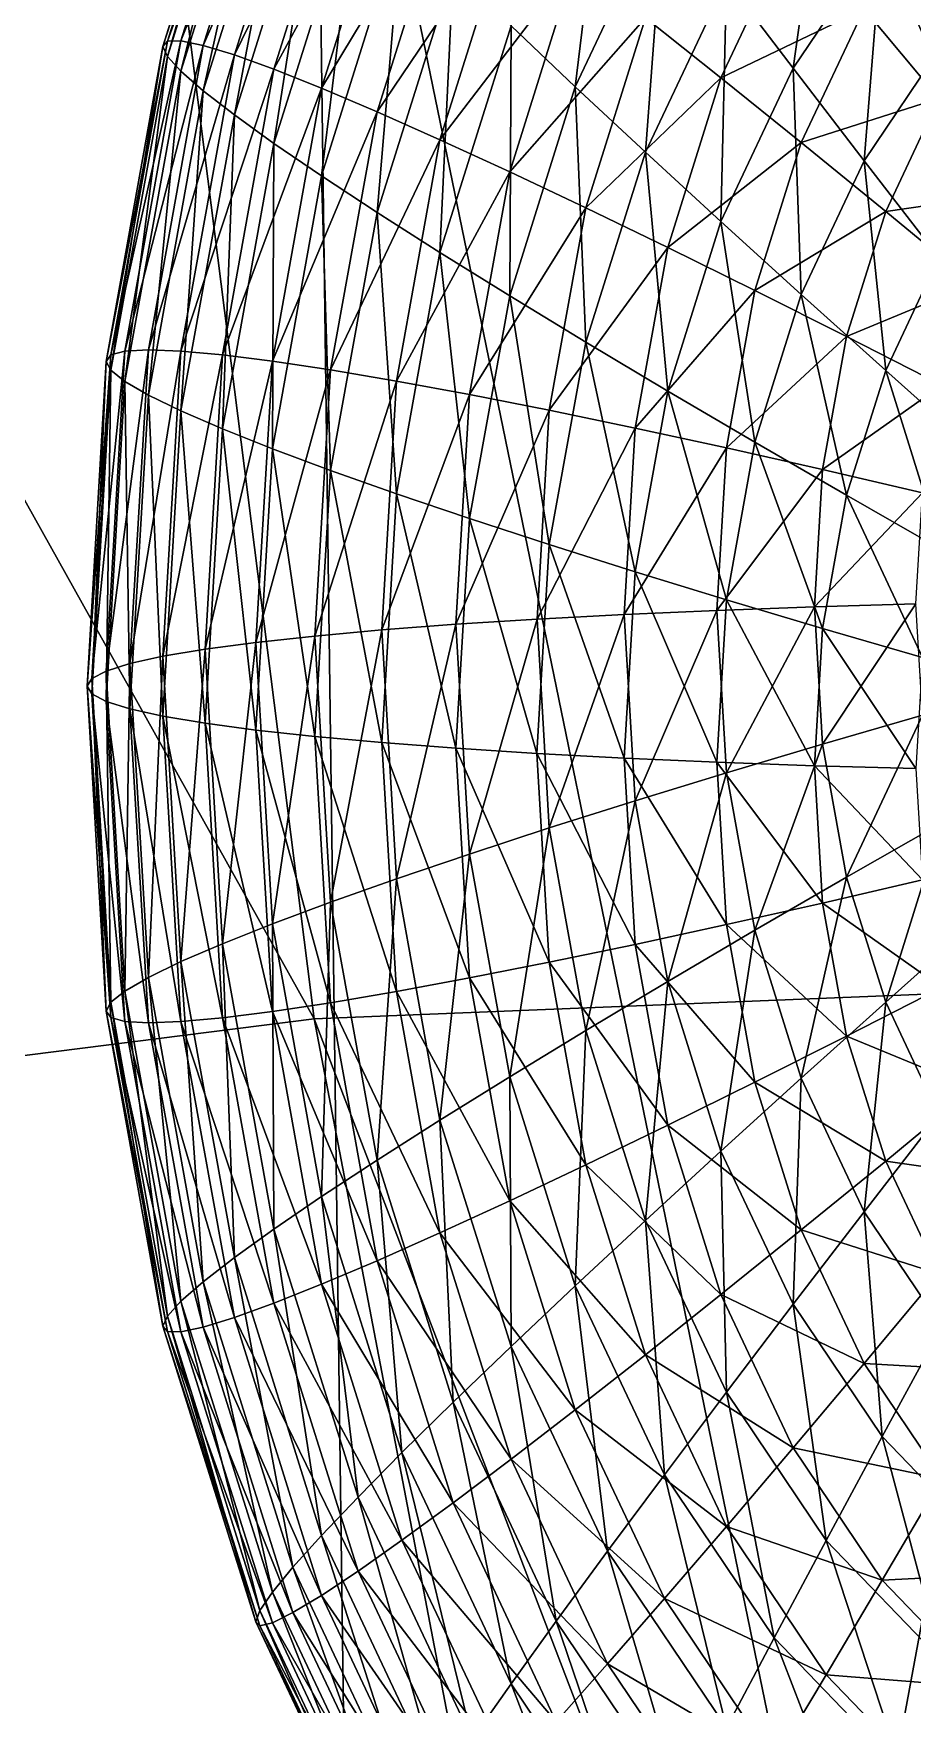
# Model space of a CAD drawing. Header units: metres. Extents: x -1.78 to 1.78, y -2.69 to 0.99.
# Drawn here: x -0.417 to -0.138, y -1.573 to -1.042 of the extents above; entities that cross this region are included whole.
import ezdxf

# ---------------------------------------------------------------- set-up
doc = ezdxf.new("R2010")
doc.units = ezdxf.units.M

msp = doc.modelspace()

# ---------------------------------------------------------------- linework, layer by layer
at = {"layer": 'Cockpit'}
for points in [[(-0.37588, -1.04592, 0.34456), (-0.34509, -0.95076, 0.34033), (-0.34641, -0.95205, 0.35775)], [(-0.37588, -1.04592, 0.34456), (-0.37445, -1.04426, 0.32719), (-0.34509, -0.95076, 0.34033)], [(-0.37445, -1.04912, 0.36171), (-0.37588, -1.04592, 0.34456), (-0.34641, -0.95205, 0.35775)], [(-0.37445, -1.04426, 0.32719), (-0.34115, -0.95173, 0.32273), (-0.34509, -0.95076, 0.34033)], [(-0.37445, -1.04426, 0.32719), (-0.37017, -1.04417, 0.30973), (-0.34115, -0.95173, 0.32273)], [(-0.37445, -1.04912, 0.36171), (-0.34641, -0.95205, 0.35775), (-0.34509, -0.95561, 0.37485)], [(-0.37017, -1.04417, 0.30973), (-0.33461, -0.95497, 0.30507), (-0.34115, -0.95173, 0.32273)], [(-0.37017, -1.04417, 0.30973), (-0.36307, -1.04564, 0.29233), (-0.33461, -0.95497, 0.30507)], [(-0.36307, -1.04564, 0.29233), (-0.32552, -0.96045, 0.2875), (-0.33461, -0.95497, 0.30507)], [(-0.37017, -1.05384, 0.37852), (-0.37445, -1.04912, 0.36171), (-0.34509, -0.95561, 0.37485)], [(-0.37017, -1.05384, 0.37852), (-0.34509, -0.95561, 0.37485), (-0.34115, -0.9614, 0.39151)], [(-0.36307, -1.04564, 0.29233), (-0.35321, -1.04865, 0.2751), (-0.32552, -0.96045, 0.2875)], [(-0.35321, -1.04865, 0.2751), (-0.31395, -0.96812, 0.27014), (-0.32552, -0.96045, 0.2875)], [(-0.36307, -1.06004, 0.39485), (-0.37017, -1.05384, 0.37852), (-0.34115, -0.9614, 0.39151)], [(-0.36307, -1.06004, 0.39485), (-0.34115, -0.9614, 0.39151), (-0.33461, -0.96938, 0.40759)], [(-0.35321, -1.06769, 0.41058), (-0.36307, -1.06004, 0.39485), (-0.33461, -0.96938, 0.40759)], [(-0.35321, -1.04865, 0.2751), (-0.34066, -1.05319, 0.25818), (-0.31395, -0.96812, 0.27014)], [(-0.35321, -1.06769, 0.41058), (-0.33461, -0.96938, 0.40759), (-0.32552, -0.97949, 0.42297)], [(-0.34066, -1.05319, 0.25818), (-0.3, -0.97793, 0.25313), (-0.31395, -0.96812, 0.27014)], [(-0.24495, -1.05875, 0.48557), (-0.26537, -1.03945, 0.47529), (-0.23473, -0.97446, 0.48442)], [(-0.24495, -1.05875, 0.48557), (-0.23473, -0.97446, 0.48442), (-0.21667, -0.99876, 0.494)], [(-0.34066, -1.07672, 0.42559), (-0.35321, -1.06769, 0.41058), (-0.32552, -0.97949, 0.42297)], [(-0.34066, -1.05319, 0.25818), (-0.32552, -1.05922, 0.24171), (-0.3, -0.97793, 0.25313)], [(-0.34066, -1.07672, 0.42559), (-0.32552, -0.97949, 0.42297), (-0.31395, -0.99165, 0.43754)], [(-0.32552, -1.05922, 0.24171), (-0.28376, -0.98981, 0.2366), (-0.3, -0.97793, 0.25313)], [(-0.17575, -1.05287, 0.50902), (-0.19696, -1.02496, 0.50222), (-0.16527, -0.97789, 0.50884)], [(-0.17575, -1.05287, 0.50902), (-0.16527, -0.97789, 0.50884), (-0.14748, -1.01087, 0.51493)], [(-0.12856, -1.04566, 0.5195), (-0.14748, -1.01087, 0.51493), (-0.11472, -0.97679, 0.51972)], [(-0.32552, -1.08706, 0.43976), (-0.34066, -1.07672, 0.42559), (-0.31395, -0.99165, 0.43754)], [(-0.32552, -1.05922, 0.24171), (-0.3079, -1.0667, 0.2258), (-0.28376, -0.98981, 0.2366)], [(-0.32552, -1.08706, 0.43976), (-0.31395, -0.99165, 0.43754), (-0.3, -1.00577, 0.45118)], [(-0.3079, -1.0667, 0.2258), (-0.26537, -1.00366, 0.22068), (-0.28376, -0.98981, 0.2366)], [(-0.22267, -1.07949, 0.49456), (-0.24495, -1.05875, 0.48557), (-0.21667, -0.99876, 0.494)], [(-0.22267, -1.07949, 0.49456), (-0.21667, -0.99876, 0.494), (-0.19696, -1.02496, 0.50222)], [(-0.3079, -1.09863, 0.45299), (-0.32552, -1.08706, 0.43976), (-0.3, -1.00577, 0.45118)], [(-0.3079, -1.0667, 0.2258), (-0.28794, -1.07557, 0.21057), (-0.26537, -1.00366, 0.22068)], [(-0.3079, -1.09863, 0.45299), (-0.3, -1.00577, 0.45118), (-0.28376, -1.02174, 0.4638)], [(-0.28794, -1.07557, 0.21057), (-0.24495, -1.01938, 0.20548), (-0.26537, -1.00366, 0.22068)], [(-0.22267, -1.03685, 0.19112), (-0.19869, -1.05593, 0.17771), (-0.17575, -1.00727, 0.18455)], [(-0.19869, -1.05593, 0.17771), (-0.15321, -1.03407, 0.17132), (-0.17575, -1.00727, 0.18455)], [(-0.15321, -1.08228, 0.51436), (-0.17575, -1.05287, 0.50902), (-0.14748, -1.01087, 0.51493)], [(-0.15321, -1.08228, 0.51436), (-0.14748, -1.01087, 0.51493), (-0.12856, -1.04566, 0.5195)], [(-0.28794, -1.11135, 0.46518), (-0.3079, -1.09863, 0.45299), (-0.28376, -1.02174, 0.4638)], [(-0.28794, -1.07557, 0.21057), (-0.26579, -1.08575, 0.19615), (-0.24495, -1.01938, 0.20548)], [(-0.28794, -1.11135, 0.46518), (-0.28376, -1.02174, 0.4638), (-0.26537, -1.03945, 0.47529)], [(-0.26579, -1.08575, 0.19615), (-0.22267, -1.03685, 0.19112), (-0.24495, -1.01938, 0.20548)], [(-0.19869, -1.10153, 0.50218), (-0.22267, -1.07949, 0.49456), (-0.19696, -1.02496, 0.50222)], [(-0.19869, -1.10153, 0.50218), (-0.19696, -1.02496, 0.50222), (-0.17575, -1.05287, 0.50902)], [(-0.19869, -1.05593, 0.17771), (-0.1732, -1.07649, 0.16536), (-0.15321, -1.03407, 0.17132)], [(-0.1732, -1.07649, 0.16536), (-0.1295, -1.0625, 0.15919), (-0.15321, -1.03407, 0.17132)], [(-0.15321, -1.03407, 0.17132), (-0.1295, -1.0625, 0.15919), (-0.10866, -1.03155, 0.16354)], [(-0.26579, -1.12512, 0.47624), (-0.28794, -1.11135, 0.46518), (-0.26537, -1.03945, 0.47529)], [(-0.26579, -1.08575, 0.19615), (-0.24161, -1.09718, 0.18264), (-0.22267, -1.03685, 0.19112)], [(-0.26579, -1.12512, 0.47624), (-0.26537, -1.03945, 0.47529), (-0.24495, -1.05875, 0.48557)], [(-0.24161, -1.09718, 0.18264), (-0.19869, -1.05593, 0.17771), (-0.22267, -1.03685, 0.19112)], [(-0.39392, -1.14596, 0.3305), (-0.37445, -1.04426, 0.32719), (-0.37588, -1.04592, 0.34456)], [(-0.39392, -1.14596, 0.3305), (-0.39242, -1.14392, 0.31318), (-0.37445, -1.04426, 0.32719)], [(-0.39242, -1.14392, 0.31318), (-0.37017, -1.04417, 0.30973), (-0.37445, -1.04426, 0.32719)], [(-0.39242, -1.14392, 0.31318), (-0.38794, -1.14269, 0.29589), (-0.37017, -1.04417, 0.30973)], [(-0.38794, -1.14269, 0.29589), (-0.36307, -1.04564, 0.29233), (-0.37017, -1.04417, 0.30973)], [(-0.39242, -1.14877, 0.34771), (-0.39392, -1.14596, 0.3305), (-0.37588, -1.04592, 0.34456)], [(-0.39242, -1.14877, 0.34771), (-0.37588, -1.04592, 0.34456), (-0.37445, -1.04912, 0.36171)], [(-0.38794, -1.15236, 0.36467), (-0.39242, -1.14877, 0.34771), (-0.37445, -1.04912, 0.36171)], [(-0.38794, -1.14269, 0.29589), (-0.3805, -1.14227, 0.27875), (-0.36307, -1.04564, 0.29233)], [(-0.38794, -1.15236, 0.36467), (-0.37445, -1.04912, 0.36171), (-0.37017, -1.05384, 0.37852)], [(-0.3805, -1.14227, 0.27875), (-0.35321, -1.04865, 0.2751), (-0.36307, -1.04564, 0.29233)], [(-0.3805, -1.14227, 0.27875), (-0.37017, -1.14266, 0.26189), (-0.35321, -1.04865, 0.2751)], [(-0.37017, -1.14266, 0.26189), (-0.34066, -1.05319, 0.25818), (-0.35321, -1.04865, 0.2751)], [(-0.1295, -1.11295, 0.51818), (-0.15321, -1.08228, 0.51436), (-0.12856, -1.04566, 0.5195)], [(-0.3805, -1.15668, 0.38127), (-0.38794, -1.15236, 0.36467), (-0.37017, -1.05384, 0.37852)], [(-0.3805, -1.15668, 0.38127), (-0.37017, -1.05384, 0.37852), (-0.36307, -1.06004, 0.39485)], [(-0.37017, -1.14266, 0.26189), (-0.35702, -1.14386, 0.24544), (-0.34066, -1.05319, 0.25818)], [(-0.35702, -1.14386, 0.24544), (-0.32552, -1.05922, 0.24171), (-0.34066, -1.05319, 0.25818)], [(-0.24161, -1.09718, 0.18264), (-0.21559, -1.10977, 0.17015), (-0.19869, -1.05593, 0.17771)], [(-0.21559, -1.10977, 0.17015), (-0.1732, -1.07649, 0.16536), (-0.19869, -1.05593, 0.17771)], [(-0.17321, -1.1247, 0.5084), (-0.19869, -1.10153, 0.50218), (-0.17575, -1.05287, 0.50902)], [(-0.17321, -1.1247, 0.5084), (-0.17575, -1.05287, 0.50902), (-0.15321, -1.08228, 0.51436)], [(-0.37017, -1.1617, 0.39736), (-0.3805, -1.15668, 0.38127), (-0.36307, -1.06004, 0.39485)], [(-0.37017, -1.1617, 0.39736), (-0.36307, -1.06004, 0.39485), (-0.35321, -1.06769, 0.41058)], [(-0.35702, -1.14386, 0.24544), (-0.34115, -1.14586, 0.22953), (-0.32552, -1.05922, 0.24171)], [(-0.34115, -1.14586, 0.22953), (-0.3079, -1.0667, 0.2258), (-0.32552, -1.05922, 0.24171)], [(-0.24161, -1.13983, 0.48608), (-0.26579, -1.12512, 0.47624), (-0.24495, -1.05875, 0.48557)], [(-0.24161, -1.13983, 0.48608), (-0.24495, -1.05875, 0.48557), (-0.22267, -1.07949, 0.49456)], [(-0.34115, -1.14586, 0.22953), (-0.32268, -1.14865, 0.21428), (-0.3079, -1.0667, 0.2258)], [(-0.32268, -1.14865, 0.21428), (-0.28794, -1.07557, 0.21057), (-0.3079, -1.0667, 0.2258)], [(-0.1732, -1.07649, 0.16536), (-0.1464, -1.09835, 0.15415), (-0.1295, -1.0625, 0.15919)], [(-0.1464, -1.09835, 0.15415), (-0.1048, -1.09235, 0.14825), (-0.1295, -1.0625, 0.15919)], [(-0.35702, -1.16739, 0.41284), (-0.37017, -1.1617, 0.39736), (-0.35321, -1.06769, 0.41058)], [(-0.35702, -1.16739, 0.41284), (-0.35321, -1.06769, 0.41058), (-0.34066, -1.07672, 0.42559)], [(-0.34115, -1.1737, 0.42758), (-0.35702, -1.16739, 0.41284), (-0.34066, -1.07672, 0.42559)], [(-0.34115, -1.1737, 0.42758), (-0.34066, -1.07672, 0.42559), (-0.32552, -1.08706, 0.43976)], [(-0.32268, -1.14865, 0.21428), (-0.30176, -1.1522, 0.1998), (-0.28794, -1.07557, 0.21057)], [(-0.30176, -1.1522, 0.1998), (-0.26579, -1.08575, 0.19615), (-0.28794, -1.07557, 0.21057)], [(-0.21559, -1.10977, 0.17015), (-0.18794, -1.12342, 0.15876), (-0.1732, -1.07649, 0.16536)], [(-0.18794, -1.12342, 0.15876), (-0.1464, -1.09835, 0.15415), (-0.1732, -1.07649, 0.16536)], [(-0.21559, -1.15537, 0.49462), (-0.24161, -1.13983, 0.48608), (-0.22267, -1.07949, 0.49456)], [(-0.21559, -1.15537, 0.49462), (-0.22267, -1.07949, 0.49456), (-0.19869, -1.10153, 0.50218)], [(-0.1464, -1.14881, 0.51314), (-0.17321, -1.1247, 0.5084), (-0.15321, -1.08228, 0.51436)], [(-0.1464, -1.14881, 0.51314), (-0.15321, -1.08228, 0.51436), (-0.1295, -1.11295, 0.51818)], [(-0.32268, -1.18058, 0.44148), (-0.34115, -1.1737, 0.42758), (-0.32552, -1.08706, 0.43976)], [(-0.32268, -1.18058, 0.44148), (-0.32552, -1.08706, 0.43976), (-0.3079, -1.09863, 0.45299)], [(-0.30176, -1.1522, 0.1998), (-0.27855, -1.15649, 0.18621), (-0.26579, -1.08575, 0.19615)], [(-0.27855, -1.15649, 0.18621), (-0.24161, -1.09718, 0.18264), (-0.26579, -1.08575, 0.19615)], [(-0.1464, -1.09835, 0.15415), (-0.11848, -1.12137, 0.14417), (-0.1048, -1.09235, 0.14825)], [(-0.27855, -1.15649, 0.18621), (-0.25321, -1.16149, 0.1736), (-0.24161, -1.09718, 0.18264)], [(-0.25321, -1.16149, 0.1736), (-0.21559, -1.10977, 0.17015), (-0.24161, -1.09718, 0.18264)], [(-0.18794, -1.12342, 0.15876), (-0.15885, -1.13802, 0.14857), (-0.1464, -1.09835, 0.15415)], [(-0.15885, -1.13802, 0.14857), (-0.11848, -1.12137, 0.14417), (-0.1464, -1.09835, 0.15415)], [(-0.30176, -1.18799, 0.45441), (-0.32268, -1.18058, 0.44148), (-0.3079, -1.09863, 0.45299)], [(-0.30176, -1.18799, 0.45441), (-0.3079, -1.09863, 0.45299), (-0.28794, -1.11135, 0.46518)], [(-0.18794, -1.17163, 0.5018), (-0.21559, -1.15537, 0.49462), (-0.19869, -1.10153, 0.50218)], [(-0.18794, -1.17163, 0.5018), (-0.19869, -1.10153, 0.50218), (-0.17321, -1.1247, 0.5084)], [(-0.27855, -1.19586, 0.4663), (-0.30176, -1.18799, 0.45441), (-0.28794, -1.11135, 0.46518)], [(-0.27855, -1.19586, 0.4663), (-0.28794, -1.11135, 0.46518), (-0.26579, -1.12512, 0.47624)], [(-0.25321, -1.16149, 0.1736), (-0.22594, -1.16715, 0.16208), (-0.21559, -1.10977, 0.17015)], [(-0.22594, -1.16715, 0.16208), (-0.18794, -1.12342, 0.15876), (-0.21559, -1.10977, 0.17015)], [(-0.11848, -1.17368, 0.51639), (-0.1464, -1.14881, 0.51314), (-0.1295, -1.11295, 0.51818)], [(-0.22594, -1.16715, 0.16208), (-0.19696, -1.17344, 0.15173), (-0.18794, -1.12342, 0.15876)], [(-0.19696, -1.17344, 0.15173), (-0.15885, -1.13802, 0.14857), (-0.18794, -1.12342, 0.15876)], [(-0.15885, -1.18848, 0.50757), (-0.18794, -1.17163, 0.5018), (-0.17321, -1.1247, 0.5084)], [(-0.15885, -1.18848, 0.50757), (-0.17321, -1.1247, 0.5084), (-0.1464, -1.14881, 0.51314)], [(-0.15885, -1.13802, 0.14857), (-0.12856, -1.15347, 0.13966), (-0.11848, -1.12137, 0.14417)], [(-0.25321, -1.20413, 0.47704), (-0.27855, -1.19586, 0.4663), (-0.26579, -1.12512, 0.47624)], [(-0.25321, -1.20413, 0.47704), (-0.26579, -1.12512, 0.47624), (-0.24161, -1.13983, 0.48608)], [(-0.22595, -1.21275, 0.48655), (-0.25321, -1.20413, 0.47704), (-0.24161, -1.13983, 0.48608)], [(-0.22595, -1.21275, 0.48655), (-0.24161, -1.13983, 0.48608), (-0.21559, -1.15537, 0.49462)], [(-0.19696, -1.17344, 0.15173), (-0.16648, -1.1803, 0.14263), (-0.15885, -1.13802, 0.14857)], [(-0.16648, -1.1803, 0.14263), (-0.12856, -1.15347, 0.13966), (-0.15885, -1.13802, 0.14857)], [(-0.4, -1.24913, 0.316), (-0.39242, -1.14392, 0.31318), (-0.39392, -1.14596, 0.3305)], [(-0.4, -1.24913, 0.316), (-0.39848, -1.24671, 0.29874), (-0.39242, -1.14392, 0.31318)], [(-0.39848, -1.25156, 0.33326), (-0.4, -1.24913, 0.316), (-0.39392, -1.14596, 0.3305)], [(-0.39848, -1.24671, 0.29874), (-0.38794, -1.14269, 0.29589), (-0.39242, -1.14392, 0.31318)], [(-0.39848, -1.24671, 0.29874), (-0.39392, -1.2443, 0.28161), (-0.38794, -1.14269, 0.29589)], [(-0.39848, -1.25156, 0.33326), (-0.39392, -1.14596, 0.3305), (-0.39242, -1.14877, 0.34771)], [(-0.39392, -1.2443, 0.28161), (-0.3805, -1.14227, 0.27875), (-0.38794, -1.14269, 0.29589)], [(-0.39392, -1.2443, 0.28161), (-0.38637, -1.24193, 0.26474), (-0.3805, -1.14227, 0.27875)], [(-0.38637, -1.24193, 0.26474), (-0.37017, -1.14266, 0.26189), (-0.3805, -1.14227, 0.27875)], [(-0.38637, -1.24193, 0.26474), (-0.37588, -1.23961, 0.24826), (-0.37017, -1.14266, 0.26189)], [(-0.37588, -1.23961, 0.24826), (-0.35702, -1.14386, 0.24544), (-0.37017, -1.14266, 0.26189)], [(-0.37588, -1.23961, 0.24826), (-0.36252, -1.23737, 0.2323), (-0.35702, -1.14386, 0.24544)], [(-0.36252, -1.23737, 0.2323), (-0.34115, -1.14586, 0.22953), (-0.35702, -1.14386, 0.24544)], [(-0.36252, -1.23737, 0.2323), (-0.34641, -1.23521, 0.21697), (-0.34115, -1.14586, 0.22953)], [(-0.34641, -1.23521, 0.21697), (-0.32268, -1.14865, 0.21428), (-0.34115, -1.14586, 0.22953)], [(-0.39392, -1.25396, 0.35039), (-0.39848, -1.25156, 0.33326), (-0.39242, -1.14877, 0.34771)], [(-0.39392, -1.25396, 0.35039), (-0.39242, -1.14877, 0.34771), (-0.38794, -1.15236, 0.36467)], [(-0.34641, -1.23521, 0.21697), (-0.32766, -1.23317, 0.2024), (-0.32268, -1.14865, 0.21428)], [(-0.32766, -1.23317, 0.2024), (-0.30176, -1.1522, 0.1998), (-0.32268, -1.14865, 0.21428)], [(-0.12856, -1.20578, 0.51188), (-0.15885, -1.18848, 0.50757), (-0.1464, -1.14881, 0.51314)], [(-0.12856, -1.20578, 0.51188), (-0.1464, -1.14881, 0.51314), (-0.11848, -1.17368, 0.51639)], [(-0.38637, -1.25634, 0.36726), (-0.39392, -1.25396, 0.35039), (-0.38794, -1.15236, 0.36467)], [(-0.38637, -1.25634, 0.36726), (-0.38794, -1.15236, 0.36467), (-0.3805, -1.15668, 0.38127)], [(-0.37588, -1.25865, 0.38374), (-0.38637, -1.25634, 0.36726), (-0.3805, -1.15668, 0.38127)], [(-0.37588, -1.25865, 0.38374), (-0.3805, -1.15668, 0.38127), (-0.37017, -1.1617, 0.39736)], [(-0.32766, -1.23317, 0.2024), (-0.30642, -1.23124, 0.18869), (-0.30176, -1.1522, 0.1998)], [(-0.30642, -1.23124, 0.18869), (-0.27855, -1.15649, 0.18621), (-0.30176, -1.1522, 0.1998)], [(-0.30642, -1.23124, 0.18869), (-0.28284, -1.22945, 0.17595), (-0.27855, -1.15649, 0.18621)], [(-0.28284, -1.22945, 0.17595), (-0.25321, -1.16149, 0.1736), (-0.27855, -1.15649, 0.18621)], [(-0.19696, -1.22165, 0.49477), (-0.22595, -1.21275, 0.48655), (-0.21559, -1.15537, 0.49462)], [(-0.19696, -1.22165, 0.49477), (-0.21559, -1.15537, 0.49462), (-0.18794, -1.17163, 0.5018)], [(-0.16648, -1.1803, 0.14263), (-0.13473, -1.18769, 0.13485), (-0.12856, -1.15347, 0.13966)], [(-0.36252, -1.26089, 0.3997), (-0.37588, -1.25865, 0.38374), (-0.37017, -1.1617, 0.39736)], [(-0.36252, -1.26089, 0.3997), (-0.37017, -1.1617, 0.39736), (-0.35702, -1.16739, 0.41284)], [(-0.28284, -1.22945, 0.17595), (-0.25711, -1.22781, 0.16428), (-0.25321, -1.16149, 0.1736)], [(-0.25711, -1.22781, 0.16428), (-0.22594, -1.16715, 0.16208), (-0.25321, -1.16149, 0.1736)], [(-0.34641, -1.26305, 0.41503), (-0.36252, -1.26089, 0.3997), (-0.35702, -1.16739, 0.41284)], [(-0.34641, -1.26305, 0.41503), (-0.35702, -1.16739, 0.41284), (-0.34115, -1.1737, 0.42758)], [(-0.25711, -1.22781, 0.16428), (-0.22943, -1.22633, 0.15376), (-0.22594, -1.16715, 0.16208)], [(-0.22943, -1.22633, 0.15376), (-0.19696, -1.17344, 0.15173), (-0.22594, -1.16715, 0.16208)], [(-0.16648, -1.23075, 0.50163), (-0.19696, -1.22165, 0.49477), (-0.18794, -1.17163, 0.5018)], [(-0.16648, -1.23075, 0.50163), (-0.18794, -1.17163, 0.5018), (-0.15885, -1.18848, 0.50757)], [(-0.32766, -1.2651, 0.4296), (-0.34641, -1.26305, 0.41503), (-0.34115, -1.1737, 0.42758)], [(-0.32766, -1.2651, 0.4296), (-0.34115, -1.1737, 0.42758), (-0.32268, -1.18058, 0.44148)], [(-0.22943, -1.22633, 0.15376), (-0.2, -1.22503, 0.14448), (-0.19696, -1.17344, 0.15173)], [(-0.2, -1.22503, 0.14448), (-0.16648, -1.1803, 0.14263), (-0.19696, -1.17344, 0.15173)], [(-0.30642, -1.26702, 0.44331), (-0.32766, -1.2651, 0.4296), (-0.32268, -1.18058, 0.44148)], [(-0.30642, -1.26702, 0.44331), (-0.32268, -1.18058, 0.44148), (-0.30176, -1.18799, 0.45441)], [(-0.2, -1.22503, 0.14448), (-0.16905, -1.2239, 0.1365), (-0.16648, -1.1803, 0.14263)], [(-0.16905, -1.2239, 0.1365), (-0.13473, -1.18769, 0.13485), (-0.16648, -1.1803, 0.14263)], [(-0.28284, -1.26881, 0.45604), (-0.30642, -1.26702, 0.44331), (-0.30176, -1.18799, 0.45441)], [(-0.28284, -1.26881, 0.45604), (-0.30176, -1.18799, 0.45441), (-0.27855, -1.19586, 0.4663)], [(-0.16905, -1.2239, 0.1365), (-0.13681, -1.22298, 0.12989), (-0.13473, -1.18769, 0.13485)], [(-0.13473, -1.24, 0.50707), (-0.16648, -1.23075, 0.50163), (-0.15885, -1.18848, 0.50757)], [(-0.13473, -1.24, 0.50707), (-0.15885, -1.18848, 0.50757), (-0.12856, -1.20578, 0.51188)], [(-0.25712, -1.27045, 0.46772), (-0.28284, -1.26881, 0.45604), (-0.27855, -1.19586, 0.4663)], [(-0.25712, -1.27045, 0.46772), (-0.27855, -1.19586, 0.4663), (-0.25321, -1.20413, 0.47704)], [(-0.22943, -1.27193, 0.47824), (-0.25712, -1.27045, 0.46772), (-0.25321, -1.20413, 0.47704)], [(-0.22943, -1.27193, 0.47824), (-0.25321, -1.20413, 0.47704), (-0.22595, -1.21275, 0.48655)], [(-0.2, -1.27324, 0.48752), (-0.22943, -1.27193, 0.47824), (-0.22595, -1.21275, 0.48655)], [(-0.2, -1.27324, 0.48752), (-0.22595, -1.21275, 0.48655), (-0.19696, -1.22165, 0.49477)], [(-0.22594, -1.28551, 0.14545), (-0.2, -1.22503, 0.14448), (-0.22943, -1.22633, 0.15376)], [(-0.22594, -1.28551, 0.14545), (-0.19696, -1.27661, 0.13723), (-0.2, -1.22503, 0.14448)], [(-0.16905, -1.27436, 0.4955), (-0.2, -1.27324, 0.48752), (-0.19696, -1.22165, 0.49477)], [(-0.19696, -1.27661, 0.13723), (-0.16905, -1.2239, 0.1365), (-0.2, -1.22503, 0.14448)], [(-0.16905, -1.27436, 0.4955), (-0.19696, -1.22165, 0.49477), (-0.16648, -1.23075, 0.50163)], [(-0.19696, -1.27661, 0.13723), (-0.16648, -1.26751, 0.13037), (-0.16905, -1.2239, 0.1365)], [(-0.16648, -1.26751, 0.13037), (-0.13681, -1.22298, 0.12989), (-0.16905, -1.2239, 0.1365)], [(-0.16648, -1.26751, 0.13037), (-0.13473, -1.25826, 0.12493), (-0.13681, -1.22298, 0.12989)], [(-0.30176, -1.31028, 0.17759), (-0.28284, -1.22945, 0.17595), (-0.30642, -1.23124, 0.18869)], [(-0.30176, -1.31028, 0.17759), (-0.27855, -1.3024, 0.1657), (-0.28284, -1.22945, 0.17595)], [(-0.27855, -1.3024, 0.1657), (-0.25711, -1.22781, 0.16428), (-0.28284, -1.22945, 0.17595)], [(-0.27855, -1.3024, 0.1657), (-0.25321, -1.29413, 0.15496), (-0.25711, -1.22781, 0.16428)], [(-0.25321, -1.29413, 0.15496), (-0.22943, -1.22633, 0.15376), (-0.25711, -1.22781, 0.16428)], [(-0.25321, -1.29413, 0.15496), (-0.22594, -1.28551, 0.14545), (-0.22943, -1.22633, 0.15376)], [(-0.13681, -1.27529, 0.50211), (-0.16905, -1.27436, 0.4955), (-0.16648, -1.23075, 0.50163)], [(-0.13681, -1.27529, 0.50211), (-0.16648, -1.23075, 0.50163), (-0.13473, -1.24, 0.50707)], [(-0.35702, -1.33088, 0.21916), (-0.34641, -1.23521, 0.21697), (-0.36252, -1.23737, 0.2323)], [(-0.35702, -1.33088, 0.21916), (-0.34115, -1.32457, 0.20442), (-0.34641, -1.23521, 0.21697)], [(-0.34115, -1.32457, 0.20442), (-0.32766, -1.23317, 0.2024), (-0.34641, -1.23521, 0.21697)], [(-0.34115, -1.32457, 0.20442), (-0.32268, -1.31768, 0.19052), (-0.32766, -1.23317, 0.2024)], [(-0.32268, -1.31768, 0.19052), (-0.30642, -1.23124, 0.18869), (-0.32766, -1.23317, 0.2024)], [(-0.32268, -1.31768, 0.19052), (-0.30176, -1.31028, 0.17759), (-0.30642, -1.23124, 0.18869)], [(-0.3805, -1.34159, 0.25073), (-0.37588, -1.23961, 0.24826), (-0.38637, -1.24193, 0.26474)], [(-0.3805, -1.34159, 0.25073), (-0.37017, -1.33656, 0.23464), (-0.37588, -1.23961, 0.24826)], [(-0.37017, -1.33656, 0.23464), (-0.36252, -1.23737, 0.2323), (-0.37588, -1.23961, 0.24826)], [(-0.37017, -1.33656, 0.23464), (-0.35702, -1.33088, 0.21916), (-0.36252, -1.23737, 0.2323)], [(-0.39392, -1.35231, 0.3015), (-0.39848, -1.24671, 0.29874), (-0.4, -1.24913, 0.316)], [(-0.39242, -1.34949, 0.28429), (-0.39392, -1.2443, 0.28161), (-0.39848, -1.24671, 0.29874)], [(-0.39392, -1.35231, 0.3015), (-0.39242, -1.34949, 0.28429), (-0.39848, -1.24671, 0.29874)], [(-0.38794, -1.34591, 0.26733), (-0.38637, -1.24193, 0.26474), (-0.39392, -1.2443, 0.28161)], [(-0.39242, -1.34949, 0.28429), (-0.38794, -1.34591, 0.26733), (-0.39392, -1.2443, 0.28161)], [(-0.38794, -1.34591, 0.26733), (-0.3805, -1.34159, 0.25073), (-0.38637, -1.24193, 0.26474)], [(-0.39242, -1.35434, 0.31882), (-0.4, -1.24913, 0.316), (-0.39848, -1.25156, 0.33326)], [(-0.39242, -1.35434, 0.31882), (-0.39392, -1.35231, 0.3015), (-0.4, -1.24913, 0.316)], [(-0.38794, -1.35557, 0.33611), (-0.39848, -1.25156, 0.33326), (-0.39392, -1.25396, 0.35039)], [(-0.38794, -1.35557, 0.33611), (-0.39242, -1.35434, 0.31882), (-0.39848, -1.25156, 0.33326)], [(-0.3805, -1.35599, 0.35325), (-0.39392, -1.25396, 0.35039), (-0.38637, -1.25634, 0.36726)], [(-0.3805, -1.35599, 0.35325), (-0.38794, -1.35557, 0.33611), (-0.39392, -1.25396, 0.35039)], [(-0.37017, -1.3556, 0.37011), (-0.38637, -1.25634, 0.36726), (-0.37588, -1.25865, 0.38374)], [(-0.37017, -1.3556, 0.37011), (-0.3805, -1.35599, 0.35325), (-0.38637, -1.25634, 0.36726)], [(-0.35702, -1.3544, 0.38656), (-0.37588, -1.25865, 0.38374), (-0.36252, -1.26089, 0.3997)], [(-0.35702, -1.3544, 0.38656), (-0.37017, -1.3556, 0.37011), (-0.37588, -1.25865, 0.38374)], [(-0.34115, -1.3524, 0.40247), (-0.36252, -1.26089, 0.3997), (-0.34641, -1.26305, 0.41503)], [(-0.34115, -1.3524, 0.40247), (-0.35702, -1.3544, 0.38656), (-0.36252, -1.26089, 0.3997)], [(-0.32268, -1.34961, 0.41772), (-0.34641, -1.26305, 0.41503), (-0.32766, -1.2651, 0.4296)], [(-0.32268, -1.34961, 0.41772), (-0.34115, -1.3524, 0.40247), (-0.34641, -1.26305, 0.41503)], [(-0.15885, -1.30979, 0.12443), (-0.13473, -1.25826, 0.12493), (-0.16648, -1.26751, 0.13037)], [(-0.15885, -1.30979, 0.12443), (-0.12856, -1.29248, 0.12012), (-0.13473, -1.25826, 0.12493)], [(-0.30176, -1.34606, 0.4322), (-0.32766, -1.2651, 0.4296), (-0.30642, -1.26702, 0.44331)], [(-0.30176, -1.34606, 0.4322), (-0.32268, -1.34961, 0.41772), (-0.32766, -1.2651, 0.4296)], [(-0.27855, -1.34177, 0.44579), (-0.30642, -1.26702, 0.44331), (-0.28284, -1.26881, 0.45604)], [(-0.27855, -1.34177, 0.44579), (-0.30176, -1.34606, 0.4322), (-0.30642, -1.26702, 0.44331)], [(-0.18794, -1.32663, 0.1302), (-0.16648, -1.26751, 0.13037), (-0.19696, -1.27661, 0.13723)], [(-0.18794, -1.32663, 0.1302), (-0.15885, -1.30979, 0.12443), (-0.16648, -1.26751, 0.13037)], [(-0.25321, -1.33677, 0.4584), (-0.28284, -1.26881, 0.45604), (-0.25712, -1.27045, 0.46772)], [(-0.25321, -1.33677, 0.4584), (-0.27855, -1.34177, 0.44579), (-0.28284, -1.26881, 0.45604)], [(-0.22595, -1.33111, 0.46992), (-0.25712, -1.27045, 0.46772), (-0.22943, -1.27193, 0.47824)], [(-0.22595, -1.33111, 0.46992), (-0.25321, -1.33677, 0.4584), (-0.25712, -1.27045, 0.46772)], [(-0.19696, -1.32482, 0.48027), (-0.22943, -1.27193, 0.47824), (-0.2, -1.27324, 0.48752)], [(-0.19696, -1.32482, 0.48027), (-0.22595, -1.33111, 0.46992), (-0.22943, -1.27193, 0.47824)], [(-0.16648, -1.31796, 0.48937), (-0.2, -1.27324, 0.48752), (-0.16905, -1.27436, 0.4955)], [(-0.16648, -1.31796, 0.48937), (-0.19696, -1.32482, 0.48027), (-0.2, -1.27324, 0.48752)], [(-0.21559, -1.34289, 0.13738), (-0.19696, -1.27661, 0.13723), (-0.22594, -1.28551, 0.14545)], [(-0.21559, -1.34289, 0.13738), (-0.18794, -1.32663, 0.1302), (-0.19696, -1.27661, 0.13723)], [(-0.13473, -1.31057, 0.49715), (-0.16905, -1.27436, 0.4955), (-0.13681, -1.27529, 0.50211)], [(-0.13473, -1.31057, 0.49715), (-0.16648, -1.31796, 0.48937), (-0.16905, -1.27436, 0.4955)], [(-0.24161, -1.35843, 0.14592), (-0.22594, -1.28551, 0.14545), (-0.25321, -1.29413, 0.15496)], [(-0.24161, -1.35843, 0.14592), (-0.21559, -1.34289, 0.13738), (-0.22594, -1.28551, 0.14545)], [(-0.26579, -1.37314, 0.15576), (-0.25321, -1.29413, 0.15496), (-0.27855, -1.3024, 0.1657)], [(-0.26579, -1.37314, 0.15576), (-0.24161, -1.35843, 0.14592), (-0.25321, -1.29413, 0.15496)], [(-0.1464, -1.34946, 0.11886), (-0.12856, -1.29248, 0.12012), (-0.15885, -1.30979, 0.12443)], [(-0.1464, -1.34946, 0.11886), (-0.11848, -1.32458, 0.11561), (-0.12856, -1.29248, 0.12012)], [(-0.28794, -1.38691, 0.16682), (-0.27855, -1.3024, 0.1657), (-0.30176, -1.31028, 0.17759)], [(-0.28794, -1.38691, 0.16682), (-0.26579, -1.37314, 0.15576), (-0.27855, -1.3024, 0.1657)], [(-0.3079, -1.39963, 0.17901), (-0.30176, -1.31028, 0.17759), (-0.32268, -1.31768, 0.19052)], [(-0.3079, -1.39963, 0.17901), (-0.28794, -1.38691, 0.16682), (-0.30176, -1.31028, 0.17759)], [(-0.1732, -1.37357, 0.1236), (-0.15885, -1.30979, 0.12443), (-0.18794, -1.32663, 0.1302)], [(-0.1732, -1.37357, 0.1236), (-0.1464, -1.34946, 0.11886), (-0.15885, -1.30979, 0.12443)], [(-0.12856, -1.34479, 0.49234), (-0.16648, -1.31796, 0.48937), (-0.13473, -1.31057, 0.49715)], [(-0.32552, -1.4112, 0.19224), (-0.32268, -1.31768, 0.19052), (-0.34115, -1.32457, 0.20442)], [(-0.32552, -1.4112, 0.19224), (-0.3079, -1.39963, 0.17901), (-0.32268, -1.31768, 0.19052)], [(-0.15885, -1.36024, 0.48343), (-0.19696, -1.32482, 0.48027), (-0.16648, -1.31796, 0.48937)], [(-0.12856, -1.34479, 0.49234), (-0.15885, -1.36024, 0.48343), (-0.16648, -1.31796, 0.48937)], [(-0.34066, -1.42154, 0.20641), (-0.34115, -1.32457, 0.20442), (-0.35702, -1.33088, 0.21916)], [(-0.34066, -1.42154, 0.20641), (-0.32552, -1.4112, 0.19224), (-0.34115, -1.32457, 0.20442)], [(-0.18794, -1.37484, 0.47324), (-0.22595, -1.33111, 0.46992), (-0.19696, -1.32482, 0.48027)], [(-0.19869, -1.39673, 0.12982), (-0.18794, -1.32663, 0.1302), (-0.21559, -1.34289, 0.13738)], [(-0.19869, -1.39673, 0.12982), (-0.1732, -1.37357, 0.1236), (-0.18794, -1.32663, 0.1302)], [(-0.15885, -1.36024, 0.48343), (-0.18794, -1.37484, 0.47324), (-0.19696, -1.32482, 0.48027)], [(-0.1295, -1.38531, 0.11382), (-0.11848, -1.32458, 0.11561), (-0.1464, -1.34946, 0.11886)], [(-0.35321, -1.43057, 0.22142), (-0.35702, -1.33088, 0.21916), (-0.37017, -1.33656, 0.23464)], [(-0.35321, -1.43057, 0.22142), (-0.34066, -1.42154, 0.20641), (-0.35702, -1.33088, 0.21916)], [(-0.21559, -1.38849, 0.46185), (-0.25321, -1.33677, 0.4584), (-0.22595, -1.33111, 0.46992)], [(-0.18794, -1.37484, 0.47324), (-0.21559, -1.38849, 0.46185), (-0.22595, -1.33111, 0.46992)], [(-0.36307, -1.43822, 0.23715), (-0.37017, -1.33656, 0.23464), (-0.3805, -1.34159, 0.25073)], [(-0.36307, -1.43822, 0.23715), (-0.35321, -1.43057, 0.22142), (-0.37017, -1.33656, 0.23464)], [(-0.24161, -1.40108, 0.44936), (-0.27855, -1.34177, 0.44579), (-0.25321, -1.33677, 0.4584)], [(-0.21559, -1.38849, 0.46185), (-0.24161, -1.40108, 0.44936), (-0.25321, -1.33677, 0.4584)], [(-0.37017, -1.44443, 0.25348), (-0.3805, -1.34159, 0.25073), (-0.38794, -1.34591, 0.26733)], [(-0.37017, -1.44443, 0.25348), (-0.36307, -1.43822, 0.23715), (-0.3805, -1.34159, 0.25073)], [(-0.26579, -1.41251, 0.43585), (-0.30176, -1.34606, 0.4322), (-0.27855, -1.34177, 0.44579)], [(-0.24161, -1.40108, 0.44936), (-0.26579, -1.41251, 0.43585), (-0.27855, -1.34177, 0.44579)], [(-0.37445, -1.44915, 0.27029), (-0.38794, -1.34591, 0.26733), (-0.39242, -1.34949, 0.28429)], [(-0.37445, -1.44915, 0.27029), (-0.37017, -1.44443, 0.25348), (-0.38794, -1.34591, 0.26733)], [(-0.28794, -1.42269, 0.42143), (-0.32268, -1.34961, 0.41772), (-0.30176, -1.34606, 0.4322)], [(-0.26579, -1.41251, 0.43585), (-0.28794, -1.42269, 0.42143), (-0.30176, -1.34606, 0.4322)], [(-0.22267, -1.41877, 0.13744), (-0.21559, -1.34289, 0.13738), (-0.24161, -1.35843, 0.14592)], [(-0.22267, -1.41877, 0.13744), (-0.19869, -1.39673, 0.12982), (-0.21559, -1.34289, 0.13738)], [(-0.11848, -1.37689, 0.48783), (-0.15885, -1.36024, 0.48343), (-0.12856, -1.34479, 0.49234)], [(-0.37588, -1.45235, 0.28744), (-0.39242, -1.34949, 0.28429), (-0.39392, -1.35231, 0.3015)], [(-0.37445, -1.454, 0.30481), (-0.39392, -1.35231, 0.3015), (-0.39242, -1.35434, 0.31882)], [(-0.37445, -1.454, 0.30481), (-0.37588, -1.45235, 0.28744), (-0.39392, -1.35231, 0.3015)], [(-0.37588, -1.45235, 0.28744), (-0.37445, -1.44915, 0.27029), (-0.39242, -1.34949, 0.28429)], [(-0.32552, -1.43904, 0.39029), (-0.35702, -1.3544, 0.38656), (-0.34115, -1.3524, 0.40247)], [(-0.3079, -1.43156, 0.4062), (-0.34115, -1.3524, 0.40247), (-0.32268, -1.34961, 0.41772)], [(-0.3079, -1.43156, 0.4062), (-0.32552, -1.43904, 0.39029), (-0.34115, -1.3524, 0.40247)], [(-0.28794, -1.42269, 0.42143), (-0.3079, -1.43156, 0.4062), (-0.32268, -1.34961, 0.41772)], [(-0.15321, -1.41598, 0.11764), (-0.1464, -1.34946, 0.11886), (-0.1732, -1.37357, 0.1236)], [(-0.15321, -1.41598, 0.11764), (-0.1295, -1.38531, 0.11382), (-0.1464, -1.34946, 0.11886)], [(-0.37017, -1.45409, 0.32227), (-0.39242, -1.35434, 0.31882), (-0.38794, -1.35557, 0.33611)], [(-0.37017, -1.45409, 0.32227), (-0.37445, -1.454, 0.30481), (-0.39242, -1.35434, 0.31882)], [(-0.36307, -1.45263, 0.33967), (-0.38794, -1.35557, 0.33611), (-0.3805, -1.35599, 0.35325)], [(-0.36307, -1.45263, 0.33967), (-0.37017, -1.45409, 0.32227), (-0.38794, -1.35557, 0.33611)], [(-0.35321, -1.44961, 0.3569), (-0.3805, -1.35599, 0.35325), (-0.37017, -1.3556, 0.37011)], [(-0.35321, -1.44961, 0.3569), (-0.36307, -1.45263, 0.33967), (-0.3805, -1.35599, 0.35325)], [(-0.34066, -1.44507, 0.37382), (-0.37017, -1.3556, 0.37011), (-0.35702, -1.3544, 0.38656)], [(-0.34066, -1.44507, 0.37382), (-0.35321, -1.44961, 0.3569), (-0.37017, -1.3556, 0.37011)], [(-0.32552, -1.43904, 0.39029), (-0.34066, -1.44507, 0.37382), (-0.35702, -1.3544, 0.38656)], [(-0.24495, -1.43952, 0.14643), (-0.24161, -1.35843, 0.14592), (-0.26579, -1.37314, 0.15576)], [(-0.24495, -1.43952, 0.14643), (-0.22267, -1.41877, 0.13744), (-0.24161, -1.35843, 0.14592)], [(-0.1464, -1.39991, 0.47785), (-0.18794, -1.37484, 0.47324), (-0.15885, -1.36024, 0.48343)], [(-0.11848, -1.37689, 0.48783), (-0.1464, -1.39991, 0.47785), (-0.15885, -1.36024, 0.48343)], [(-0.26537, -1.45882, 0.15671), (-0.26579, -1.37314, 0.15576), (-0.28794, -1.38691, 0.16682)], [(-0.26537, -1.45882, 0.15671), (-0.24495, -1.43952, 0.14643), (-0.26579, -1.37314, 0.15576)], [(-0.17575, -1.44539, 0.12298), (-0.1732, -1.37357, 0.1236), (-0.19869, -1.39673, 0.12982)], [(-0.17575, -1.44539, 0.12298), (-0.15321, -1.41598, 0.11764), (-0.1732, -1.37357, 0.1236)], [(-0.17321, -1.42178, 0.46664), (-0.21559, -1.38849, 0.46185), (-0.18794, -1.37484, 0.47324)], [(-0.1464, -1.39991, 0.47785), (-0.17321, -1.42178, 0.46664), (-0.18794, -1.37484, 0.47324)], [(-0.1048, -1.40591, 0.48375), (-0.1464, -1.39991, 0.47785), (-0.11848, -1.37689, 0.48783)], [(-0.28376, -1.47652, 0.1682), (-0.28794, -1.38691, 0.16682), (-0.3079, -1.39963, 0.17901)], [(-0.28376, -1.47652, 0.1682), (-0.26537, -1.45882, 0.15671), (-0.28794, -1.38691, 0.16682)], [(-0.19869, -1.44233, 0.45429), (-0.24161, -1.40108, 0.44936), (-0.21559, -1.38849, 0.46185)], [(-0.17321, -1.42178, 0.46664), (-0.19869, -1.44233, 0.45429), (-0.21559, -1.38849, 0.46185)], [(-0.12856, -1.4526, 0.1125), (-0.1295, -1.38531, 0.11382), (-0.15321, -1.41598, 0.11764)], [(-0.3, -1.49249, 0.18081), (-0.3079, -1.39963, 0.17901), (-0.32552, -1.4112, 0.19224)], [(-0.3, -1.49249, 0.18081), (-0.28376, -1.47652, 0.1682), (-0.3079, -1.39963, 0.17901)], [(-0.19696, -1.4733, 0.12978), (-0.19869, -1.39673, 0.12982), (-0.22267, -1.41877, 0.13744)], [(-0.19696, -1.4733, 0.12978), (-0.17575, -1.44539, 0.12298), (-0.19869, -1.39673, 0.12982)], [(-0.1295, -1.43576, 0.47281), (-0.17321, -1.42178, 0.46664), (-0.1464, -1.39991, 0.47785)], [(-0.1048, -1.40591, 0.48375), (-0.1295, -1.43576, 0.47281), (-0.1464, -1.39991, 0.47785)], [(-0.22267, -1.46141, 0.44088), (-0.26579, -1.41251, 0.43585), (-0.24161, -1.40108, 0.44936)], [(-0.19869, -1.44233, 0.45429), (-0.22267, -1.46141, 0.44088), (-0.24161, -1.40108, 0.44936)], [(-0.31395, -1.50661, 0.19446), (-0.32552, -1.4112, 0.19224), (-0.34066, -1.42154, 0.20641)], [(-0.31395, -1.50661, 0.19446), (-0.3, -1.49249, 0.18081), (-0.32552, -1.4112, 0.19224)], [(-0.24495, -1.47888, 0.42652), (-0.28794, -1.42269, 0.42143), (-0.26579, -1.41251, 0.43585)], [(-0.22267, -1.46141, 0.44088), (-0.24495, -1.47888, 0.42652), (-0.26579, -1.41251, 0.43585)], [(-0.14747, -1.4874, 0.11707), (-0.15321, -1.41598, 0.11764), (-0.17575, -1.44539, 0.12298)], [(-0.14747, -1.4874, 0.11707), (-0.12856, -1.4526, 0.1125), (-0.15321, -1.41598, 0.11764)], [(-0.32552, -1.51878, 0.20903), (-0.34066, -1.42154, 0.20641), (-0.35321, -1.43057, 0.22142)], [(-0.32552, -1.51878, 0.20903), (-0.31395, -1.50661, 0.19446), (-0.34066, -1.42154, 0.20641)], [(-0.21667, -1.49951, 0.138), (-0.22267, -1.41877, 0.13744), (-0.24495, -1.43952, 0.14643)], [(-0.21667, -1.49951, 0.138), (-0.19696, -1.4733, 0.12978), (-0.22267, -1.41877, 0.13744)], [(-0.15321, -1.4642, 0.46068), (-0.19869, -1.44233, 0.45429), (-0.17321, -1.42178, 0.46664)], [(-0.1295, -1.43576, 0.47281), (-0.15321, -1.4642, 0.46068), (-0.17321, -1.42178, 0.46664)], [(-0.26537, -1.4946, 0.41132), (-0.3079, -1.43156, 0.4062), (-0.28794, -1.42269, 0.42143)], [(-0.24495, -1.47888, 0.42652), (-0.26537, -1.4946, 0.41132), (-0.28794, -1.42269, 0.42143)], [(-0.33461, -1.52888, 0.22441), (-0.35321, -1.43057, 0.22142), (-0.36307, -1.43822, 0.23715)], [(-0.33461, -1.52888, 0.22441), (-0.32552, -1.51878, 0.20903), (-0.35321, -1.43057, 0.22142)], [(-0.28376, -1.50845, 0.3954), (-0.32552, -1.43904, 0.39029), (-0.3079, -1.43156, 0.4062)], [(-0.26537, -1.4946, 0.41132), (-0.28376, -1.50845, 0.3954), (-0.3079, -1.43156, 0.4062)], [(-0.10866, -1.46671, 0.46846), (-0.15321, -1.4642, 0.46068), (-0.1295, -1.43576, 0.47281)], [(-0.34115, -1.53686, 0.24049), (-0.36307, -1.43822, 0.23715), (-0.37017, -1.44443, 0.25348)], [(-0.34115, -1.53686, 0.24049), (-0.33461, -1.52888, 0.22441), (-0.36307, -1.43822, 0.23715)], [(-0.3, -1.52033, 0.37887), (-0.34066, -1.44507, 0.37382), (-0.32552, -1.43904, 0.39029)], [(-0.28376, -1.50845, 0.3954), (-0.3, -1.52033, 0.37887), (-0.32552, -1.43904, 0.39029)], [(-0.23473, -1.52381, 0.14758), (-0.24495, -1.43952, 0.14643), (-0.26537, -1.45882, 0.15671)], [(-0.23473, -1.52381, 0.14758), (-0.21667, -1.49951, 0.138), (-0.24495, -1.43952, 0.14643)], [(-0.17575, -1.49099, 0.44745), (-0.22267, -1.46141, 0.44088), (-0.19869, -1.44233, 0.45429)], [(-0.15321, -1.4642, 0.46068), (-0.17575, -1.49099, 0.44745), (-0.19869, -1.44233, 0.45429)], [(-0.34509, -1.54265, 0.25715), (-0.37017, -1.44443, 0.25348), (-0.37445, -1.44915, 0.27029)], [(-0.34509, -1.54265, 0.25715), (-0.34115, -1.53686, 0.24049), (-0.37017, -1.44443, 0.25348)], [(-0.31395, -1.53014, 0.36186), (-0.35321, -1.44961, 0.3569), (-0.34066, -1.44507, 0.37382)], [(-0.3, -1.52033, 0.37887), (-0.31395, -1.53014, 0.36186), (-0.34066, -1.44507, 0.37382)], [(-0.16527, -1.52038, 0.12316), (-0.17575, -1.44539, 0.12298), (-0.19696, -1.4733, 0.12978)], [(-0.16527, -1.52038, 0.12316), (-0.14747, -1.4874, 0.11707), (-0.17575, -1.44539, 0.12298)], [(-0.34641, -1.54621, 0.27425), (-0.37445, -1.44915, 0.27029), (-0.37588, -1.45235, 0.28744)], [(-0.34509, -1.54751, 0.29167), (-0.37588, -1.45235, 0.28744), (-0.37445, -1.454, 0.30481)], [(-0.34509, -1.54751, 0.29167), (-0.34641, -1.54621, 0.27425), (-0.37588, -1.45235, 0.28744)], [(-0.34641, -1.54621, 0.27425), (-0.34509, -1.54265, 0.25715), (-0.37445, -1.44915, 0.27029)], [(-0.34115, -1.54653, 0.30927), (-0.37445, -1.454, 0.30481), (-0.37017, -1.45409, 0.32227)], [(-0.34115, -1.54653, 0.30927), (-0.34509, -1.54751, 0.29167), (-0.37445, -1.454, 0.30481)], [(-0.33461, -1.54329, 0.32693), (-0.37017, -1.45409, 0.32227), (-0.36307, -1.45263, 0.33967)], [(-0.33461, -1.54329, 0.32693), (-0.34115, -1.54653, 0.30927), (-0.37017, -1.45409, 0.32227)], [(-0.32552, -1.53782, 0.3445), (-0.36307, -1.45263, 0.33967), (-0.35321, -1.44961, 0.3569)], [(-0.32552, -1.53782, 0.3445), (-0.33461, -1.54329, 0.32693), (-0.36307, -1.45263, 0.33967)], [(-0.31395, -1.53014, 0.36186), (-0.32552, -1.53782, 0.3445), (-0.35321, -1.44961, 0.3569)], [(-0.11472, -1.52147, 0.11228), (-0.12856, -1.4526, 0.1125), (-0.14747, -1.4874, 0.11707)], [(-0.251, -1.54602, 0.15843), (-0.26537, -1.45882, 0.15671), (-0.28376, -1.47652, 0.1682)], [(-0.251, -1.54602, 0.15843), (-0.23473, -1.52381, 0.14758), (-0.26537, -1.45882, 0.15671)], [(-0.19696, -1.51595, 0.43322), (-0.24495, -1.47888, 0.42652), (-0.22267, -1.46141, 0.44088)], [(-0.17575, -1.49099, 0.44745), (-0.19696, -1.51595, 0.43322), (-0.22267, -1.46141, 0.44088)], [(-0.12856, -1.50081, 0.45554), (-0.17575, -1.49099, 0.44745), (-0.15321, -1.4642, 0.46068)], [(-0.10866, -1.46671, 0.46846), (-0.12856, -1.50081, 0.45554), (-0.15321, -1.4642, 0.46068)], [(-0.18181, -1.55129, 0.13072), (-0.19696, -1.4733, 0.12978), (-0.21667, -1.49951, 0.138)], [(-0.18181, -1.55129, 0.13072), (-0.16527, -1.52038, 0.12316), (-0.19696, -1.4733, 0.12978)], [(-0.26537, -1.56597, 0.17049), (-0.28376, -1.47652, 0.1682), (-0.3, -1.49249, 0.18081)], [(-0.26537, -1.56597, 0.17049), (-0.251, -1.54602, 0.15843), (-0.28376, -1.47652, 0.1682)], [(-0.21667, -1.53887, 0.41809), (-0.26537, -1.4946, 0.41132), (-0.24495, -1.47888, 0.42652)], [(-0.19696, -1.51595, 0.43322), (-0.21667, -1.53887, 0.41809), (-0.24495, -1.47888, 0.42652)], [(-0.14748, -1.533, 0.44155), (-0.19696, -1.51595, 0.43322), (-0.17575, -1.49099, 0.44745)], [(-0.12856, -1.50081, 0.45554), (-0.14748, -1.533, 0.44155), (-0.17575, -1.49099, 0.44745)], [(-0.12856, -1.55856, 0.1178), (-0.14747, -1.4874, 0.11707), (-0.16527, -1.52038, 0.12316)], [(-0.12856, -1.55856, 0.1178), (-0.11472, -1.52147, 0.11228), (-0.14747, -1.4874, 0.11707)], [(-0.27771, -1.5835, 0.18365), (-0.3, -1.49249, 0.18081), (-0.31395, -1.50661, 0.19446)], [(-0.27771, -1.5835, 0.18365), (-0.26537, -1.56597, 0.17049), (-0.3, -1.49249, 0.18081)], [(-0.23473, -1.55959, 0.40219), (-0.28376, -1.50845, 0.3954), (-0.26537, -1.4946, 0.41132)], [(-0.21667, -1.53887, 0.41809), (-0.23473, -1.55959, 0.40219), (-0.26537, -1.4946, 0.41132)], [(-0.19696, -1.57991, 0.13969), (-0.21667, -1.49951, 0.138), (-0.23473, -1.52381, 0.14758)], [(-0.19696, -1.57991, 0.13969), (-0.18181, -1.55129, 0.13072), (-0.21667, -1.49951, 0.138)], [(-0.1, -1.53052, 0.45136), (-0.14748, -1.533, 0.44155), (-0.12856, -1.50081, 0.45554)], [(-0.28794, -1.5985, 0.19782), (-0.31395, -1.50661, 0.19446), (-0.32552, -1.51878, 0.20903)], [(-0.28794, -1.5985, 0.19782), (-0.27771, -1.5835, 0.18365), (-0.31395, -1.50661, 0.19446)], [(-0.251, -1.57795, 0.38563), (-0.3, -1.52033, 0.37887), (-0.28376, -1.50845, 0.3954)], [(-0.23473, -1.55959, 0.40219), (-0.251, -1.57795, 0.38563), (-0.28376, -1.50845, 0.3954)], [(-0.16527, -1.56302, 0.4266), (-0.21667, -1.53887, 0.41809), (-0.19696, -1.51595, 0.43322)], [(-0.14748, -1.533, 0.44155), (-0.16527, -1.56302, 0.4266), (-0.19696, -1.51595, 0.43322)], [(-0.29598, -1.61083, 0.21289), (-0.32552, -1.51878, 0.20903), (-0.33461, -1.52888, 0.22441)], [(-0.29598, -1.61083, 0.21289), (-0.28794, -1.5985, 0.19782), (-0.32552, -1.51878, 0.20903)], [(-0.26537, -1.5938, 0.36854), (-0.31395, -1.53014, 0.36186), (-0.3, -1.52033, 0.37887)], [(-0.251, -1.57795, 0.38563), (-0.26537, -1.5938, 0.36854), (-0.3, -1.52033, 0.37887)], [(-0.14142, -1.5933, 0.12482), (-0.16527, -1.52038, 0.12316), (-0.18181, -1.55129, 0.13072)], [(-0.14142, -1.5933, 0.12482), (-0.12856, -1.55856, 0.1178), (-0.16527, -1.52038, 0.12316)], [(-0.21062, -1.60601, 0.15), (-0.23473, -1.52381, 0.14758), (-0.251, -1.54602, 0.15843)], [(-0.21062, -1.60601, 0.15), (-0.19696, -1.57991, 0.13969), (-0.23473, -1.52381, 0.14758)], [(-0.30176, -1.62041, 0.22875), (-0.33461, -1.52888, 0.22441), (-0.34115, -1.53686, 0.24049)], [(-0.30176, -1.62041, 0.22875), (-0.29598, -1.61083, 0.21289), (-0.33461, -1.52888, 0.22441)], [(-0.27771, -1.60703, 0.35105), (-0.32552, -1.53782, 0.3445), (-0.31395, -1.53014, 0.36186)], [(-0.26537, -1.5938, 0.36854), (-0.27771, -1.60703, 0.35105), (-0.31395, -1.53014, 0.36186)], [(-0.11472, -1.56707, 0.43676), (-0.16527, -1.56302, 0.4266), (-0.14748, -1.533, 0.44155)], [(-0.1, -1.53052, 0.45136), (-0.11472, -1.56707, 0.43676), (-0.14748, -1.533, 0.44155)], [(-0.30525, -1.62717, 0.24527), (-0.34115, -1.53686, 0.24049), (-0.34509, -1.54265, 0.25715)], [(-0.30525, -1.62717, 0.24527), (-0.30176, -1.62041, 0.22875), (-0.34115, -1.53686, 0.24049)], [(-0.28794, -1.61754, 0.3333), (-0.33461, -1.54329, 0.32693), (-0.32552, -1.53782, 0.3445)], [(-0.27771, -1.60703, 0.35105), (-0.28794, -1.61754, 0.3333), (-0.32552, -1.53782, 0.3445)], [(-0.18181, -1.59066, 0.41081), (-0.23473, -1.55959, 0.40219), (-0.21667, -1.53887, 0.41809)], [(-0.16527, -1.56302, 0.4266), (-0.18181, -1.59066, 0.41081), (-0.21667, -1.53887, 0.41809)], [(-0.30642, -1.63105, 0.26232), (-0.34509, -1.54265, 0.25715), (-0.34641, -1.54621, 0.27425)], [(-0.30642, -1.63105, 0.26232), (-0.30525, -1.62717, 0.24527), (-0.34509, -1.54265, 0.25715)], [(-0.29598, -1.62524, 0.31541), (-0.34115, -1.54653, 0.30927), (-0.33461, -1.54329, 0.32693)], [(-0.28794, -1.61754, 0.3333), (-0.29598, -1.62524, 0.31541), (-0.33461, -1.54329, 0.32693)], [(-0.30525, -1.63202, 0.27979), (-0.34641, -1.54621, 0.27425), (-0.34509, -1.54751, 0.29167)], [(-0.30525, -1.63202, 0.27979), (-0.30642, -1.63105, 0.26232), (-0.34641, -1.54621, 0.27425)], [(-0.30176, -1.63008, 0.29753), (-0.34509, -1.54751, 0.29167), (-0.34115, -1.54653, 0.30927)], [(-0.30176, -1.63008, 0.29753), (-0.30525, -1.63202, 0.27979), (-0.34509, -1.54751, 0.29167)], [(-0.29598, -1.62524, 0.31541), (-0.30176, -1.63008, 0.29753), (-0.34115, -1.54653, 0.30927)], [(-0.22267, -1.62939, 0.16158), (-0.251, -1.54602, 0.15843), (-0.26537, -1.56597, 0.17049)], [(-0.22267, -1.62939, 0.16158), (-0.21062, -1.60601, 0.15), (-0.251, -1.54602, 0.15843)], [(-0.15321, -1.62541, 0.1333), (-0.18181, -1.55129, 0.13072), (-0.19696, -1.57991, 0.13969)], [(-0.15321, -1.62541, 0.1333), (-0.14142, -1.5933, 0.12482), (-0.18181, -1.55129, 0.13072)], [(-0.19696, -1.61569, 0.3943), (-0.251, -1.57795, 0.38563), (-0.23473, -1.55959, 0.40219)], [(-0.18181, -1.59066, 0.41081), (-0.19696, -1.61569, 0.3943), (-0.23473, -1.55959, 0.40219)], [(-0.09674, -1.62425, 0.12047), (-0.12856, -1.55856, 0.1178), (-0.14142, -1.5933, 0.12482)], [(-0.12856, -1.60121, 0.42123), (-0.18181, -1.59066, 0.41081), (-0.16527, -1.56302, 0.4266)], [(-0.11472, -1.56707, 0.43676), (-0.12856, -1.60121, 0.42123), (-0.16527, -1.56302, 0.4266)], [(-0.23303, -1.64988, 0.17432), (-0.26537, -1.56597, 0.17049), (-0.27771, -1.5835, 0.18365)], [(-0.23303, -1.64988, 0.17432), (-0.22267, -1.62939, 0.16158), (-0.26537, -1.56597, 0.17049)]]:
    msp.add_3dface(points, dxfattribs=at)
at = {"layer": 'Nose'}
for points in [[(-0.64063, -1.05171, 0.2217), (-0.45875, -0.14133, 0.44233), (-0.32782, -0.87534, 0.35647)], [(0, -1.34155, -0.27361), (0, -0.31616, -0.44609), (-0.45875, -0.32111, -0.40005)], [(-0.32782, -1.35475, -0.24926), (-0.45875, -0.32111, -0.40005), (-0.89648, -0.33597, -0.26191)], [(0, -1.34155, -0.27361), (-0.45875, -0.32111, -0.40005), (-0.32782, -1.35475, -0.24926)], [(-0.32782, -1.35475, -0.24926), (-0.89648, -0.33597, -0.26191), (-0.64063, -1.39437, -0.1762)], [(-0.16091, -1.68714, 0.189), (-0.32782, -0.87534, 0.35647), (0, -0.81655, 0.40139)], [(-0.16091, -1.68714, 0.189), (0, -0.81655, 0.40139), (0, -1.621, 0.21668)], [(-0.31445, -1.88556, 0.10594), (-0.64063, -1.05171, 0.2217), (-0.32782, -0.87534, 0.35647)], [(-0.31445, -1.88556, 0.10594), (-0.32782, -0.87534, 0.35647), (-0.16091, -1.68714, 0.189)], [(-0.31445, -2.10957, 0.00971), (-0.64063, -1.05171, 0.2217), (-0.31445, -1.88556, 0.10594)], [(-0.31445, -2.10957, 0.00971), (-0.64063, -1.25083, 0.06168), (-0.64063, -1.05171, 0.2217)], [(-0.31445, -2.1863, -0.02686), (-0.64063, -1.25083, 0.06168), (-0.31445, -2.10957, 0.00971)], [(-0.31445, -2.1863, -0.02686), (-0.64063, -1.31904, -0.00468), (-0.64063, -1.25083, 0.06168)], [(-0.31445, -2.20904, -0.04801), (-0.64063, -1.31904, -0.00468), (-0.31445, -2.1863, -0.02686)], [(-0.31445, -2.20904, -0.04801), (-0.64063, -1.33925, -0.05733), (-0.64063, -1.31904, -0.00468)], [(-0.31445, -2.27105, -0.09795), (-0.64063, -1.33925, -0.05733), (-0.31445, -2.20904, -0.04801)], [(-0.31445, -2.27105, -0.09795), (-0.64063, -1.39437, -0.1762), (-0.64063, -1.33925, -0.05733)], [(0, -2.21162, -0.11613), (0, -1.34155, -0.27361), (-0.32782, -1.35475, -0.24926)], [(-0.16091, -2.22648, -0.11158), (-0.32782, -1.35475, -0.24926), (-0.64063, -1.39437, -0.1762)], [(0, -2.21162, -0.11613), (-0.32782, -1.35475, -0.24926), (-0.16091, -2.22648, -0.11158)], [(-0.16091, -2.22648, -0.11158), (-0.64063, -1.39437, -0.1762), (-0.31445, -2.27105, -0.09795)]]:
    msp.add_3dface(points, dxfattribs=at)

doc.saveas('drawing.dxf')
